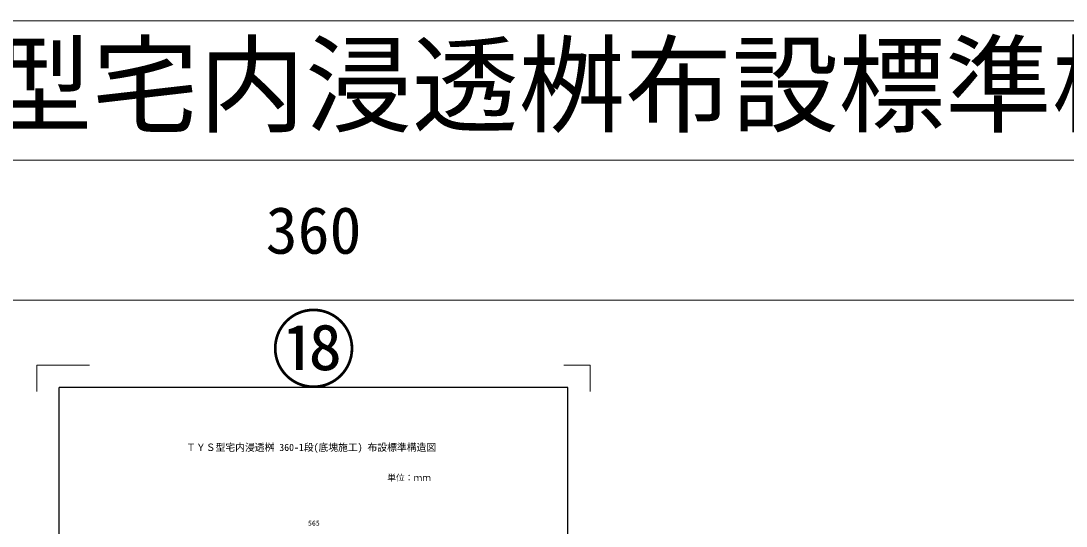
# Model space of a CAD drawing. Units: millimetres at full size; details may follow other scales. Extents: x 40781 to 122968, y -21714 to -2620.
# Drawn here: x 96356 to 102703, y -5684 to -2620 of the extents above; entities that cross this region are included whole.
import ezdxf
from ezdxf.enums import TextEntityAlignment as Align

# ---------------------------------------------------------------- set-up
doc = ezdxf.new("R2010")
doc.units = ezdxf.units.MM
doc.header["$LTSCALE"] = 18
for name, color, linetype, lineweight in [('0_2', 7, 'Continuous', 9), ('Defpoints_3', 7, 'Continuous', 13), ('寸法線', 7, 'Continuous', 9), ('枠', 5, 'Continuous', 25)]:
    doc.layers.add(name, color=color, linetype=linetype, lineweight=lineweight)
doc.layers.add('図面№', color=6, linetype='Continuous')
doc.styles.add('ＭＳ ゴシック', font='')
doc.styles.get('ＭＳ ゴシック').set_extended_font_data('MS Gothic')

msp = doc.modelspace()

# ---------------------------------------------------------------- linework, layer by layer
at = {"layer": '0_2', "color": 1, "lineweight": 13}
for p, q in [((83232.97, -2619.63), (122967.83, -2619.63)), ((83232.97, -3464.54), (122967.83, -3464.54)), ((93166.68, -4314.54), (103100.4, -4314.54))]:
    msp.add_line(p, q, dxfattribs=at)
msp.add_lwpolyline([(83232.97, -3464.54), (103100.4, -3464.54), (122967.83, -3464.54)], dxfattribs=at)
at = {"layer": 'Defpoints_3'}
for p, q in [((96453.54, -4707.95), (96453.54, -4867.95)), ((96773.54, -4707.95), (96453.54, -4707.95)), ((99653.54, -4707.95), (99813.54, -4707.95)), ((99813.54, -4707.95), (99813.54, -4867.95))]:
    msp.add_line(p, q, dxfattribs=at)
at = {"layer": '枠'}
for p, q in [((99677.54, -4843.95), (96589.54, -4843.95)), ((96589.54, -9323.95), (96589.54, -4843.95)), ((99677.54, -9323.95), (99677.54, -4843.95))]:
    msp.add_line(p, q, dxfattribs=at)

# ---------------------------------------------------------------- texts
at = {"layer": '0_2', "style": 'ＭＳ ゴシック'}
msp.add_text('ＴＹ型宅内浸透桝布設標準構造図(側隗･底塊有りの場合)', height=474.7, dxfattribs=at).set_placement((103100.4, -3386.67), align=Align.BOTTOM_CENTER)
msp.add_text('360', height=284.8, dxfattribs=at).set_placement((98133.54, -3889.54), align=Align.MIDDLE_CENTER)
msp.add_text('ＴＹＳ型宅内浸透桝 360-1段(底塊施工) 布設標準構造図 ', height=43.67, dxfattribs=at).set_placement((98133.54, -5184.72), align=Align.TOP_CENTER)
at = {"layer": '図面№', "style": 'ＭＳ ゴシック'}
msp.add_text('⑱', height=379.8, dxfattribs=at).set_placement((98133.54, -4916.78), align=Align.BOTTOM_CENTER)
at = {"layer": '寸法線', "style": 'ＭＳ ゴシック'}
msp.add_text('単位：ｍｍ', height=37.98, dxfattribs=at).set_placement((98580.73, -5421.12), align=Align.BOTTOM_LEFT)
msp.add_text('565', height=30.38, dxfattribs=at).set_placement((98135.45, -5666.28), align=Align.MIDDLE_CENTER)

doc.saveas('drawing.dxf')
